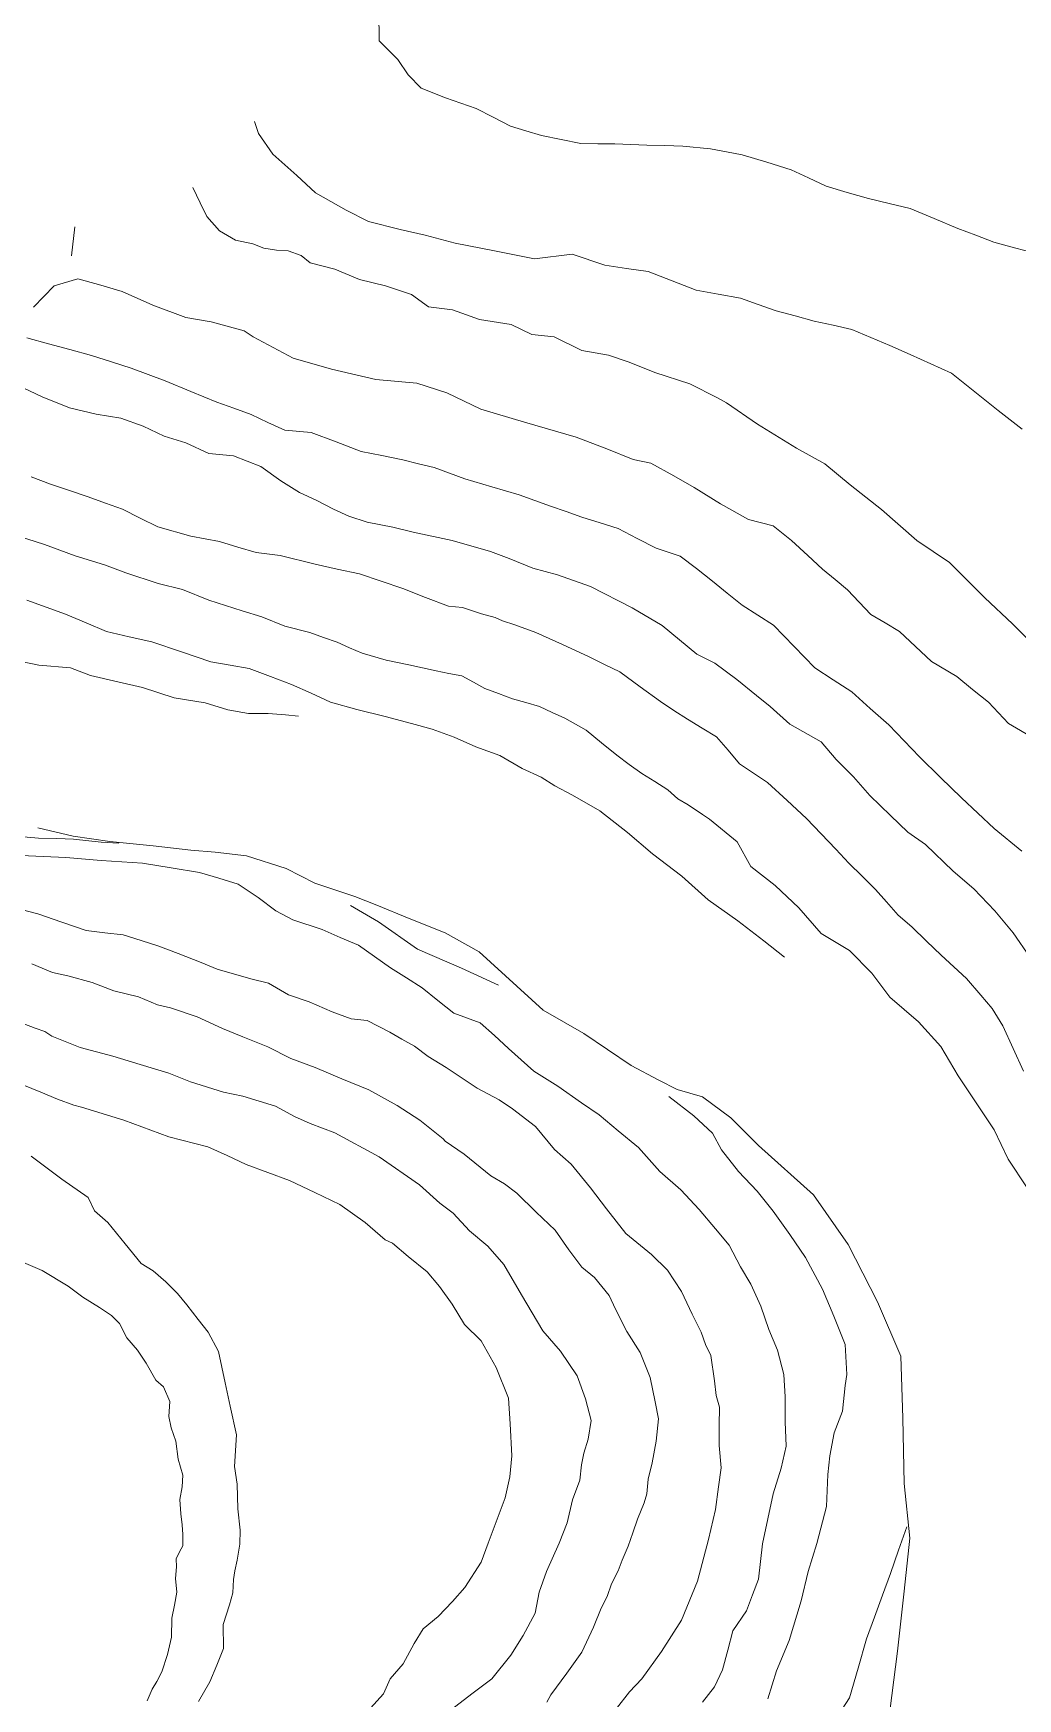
# Model space of a CAD drawing. Extents: x 683321 to 688873, y 7661944 to 7668387.
# Drawn here: x 687248.8 to 687437.2, y 7666798.2 to 7667117 of the extents above; entities that cross this region are included whole.
import ezdxf

# ---------------------------------------------------------------- set-up
doc = ezdxf.new("R2010")
doc.units = 0
doc.header["$MEASUREMENT"] = 0
doc.layers.add('01 CRESTA_Line', color=3, linetype='Continuous', lineweight=20)

msp = doc.modelspace()

# ---------------------------------------------------------------- linework, layer by layer
at = {"layer": '01 CRESTA_Line'}
for points in [[(687440.53, 7667074.85, 4170.36), (687436.58, 7667075.92, 4170.41), (687432.62, 7667076.99, 4170.47), (687429.2, 7667078.3, 4170.36), (687425.77, 7667079.62, 4170.26), (687421.19, 7667081.52, 4170.36), (687416.6, 7667083.42, 4170.46), (687412.62, 7667084.38, 4170.47), (687408.64, 7667085.34, 4170.47), (687404.58, 7667086.52, 4170.41), (687400.52, 7667087.71, 4170.34), (687397.18, 7667089.29, 4170.4), (687393.83, 7667090.86, 4170.47), (687389.16, 7667092.27, 4170.41), (687384.49, 7667093.68, 4170.36), (687381.44, 7667094.26, 4170.44), (687378.39, 7667094.83, 4170.51), (687373.14, 7667095.37, 4170.33), (687369.69, 7667095.46, 4170.36), (687366.24, 7667095.56, 4170.39), (687363.17, 7667095.69, 4170.38), (687360.09, 7667095.81, 4170.38), (687356.83, 7667095.83, 4170.39), (687353.56, 7667095.84, 4170.39), (687349.82, 7667096.61, 4170.43), (687346.07, 7667097.37, 4170.48), (687343.09, 7667098.28, 4170.54), (687340.11, 7667099.19, 4170.6), (687336.84, 7667100.88, 4170.64), (687333.58, 7667102.56, 4170.67), (687330.65, 7667103.58, 4170.84), (687327.71, 7667104.6, 4171), (687323, 7667106.46, 4171.41), (687320.52, 7667109.03, 4171.83), (687318.57, 7667111.93, 4173.28), (687314.98, 7667115.49, 4174.39), (687314.94, 7667121.06, 4176.25)], [(687438.07, 7667041.22, 4161.51), (687433.44, 7667044.79, 4160.28), (687428.97, 7667048.34, 4159.76), (687424.51, 7667051.9, 4159.67), (687420.57, 7667053.67, 4159.59), (687416.64, 7667055.45, 4159.52), (687412.7, 7667057.22, 4159.56), (687409.08, 7667058.76, 4159.64), (687405.47, 7667060.29, 4159.76), (687401.87, 7667061.09, 4159.91), (687398.28, 7667061.89, 4160.06), (687394.62, 7667062.88, 4160.13), (687390.96, 7667063.87, 4160.18), (687387.56, 7667065.06, 4160.23), (687384.15, 7667066.25, 4160.28), (687379.89, 7667067.01, 4160.25), (687375.64, 7667067.78, 4160.24), (687371.06, 7667069.57, 4160.28), (687366.49, 7667071.36, 4160.23), (687362.35, 7667071.97, 4160.28), (687358.21, 7667072.57, 4160.28), (687351.9, 7667074.66, 4160.33), (687344.71, 7667073.77, 4160.38), (687337.05, 7667075.32, 4160.53), (687329.52, 7667076.82, 4160.74), (687323.78, 7667078.32, 4161.23), (687319.02, 7667079.39, 4160.52), (687312.95, 7667080.91, 4160.34), (687308.68, 7667083.1, 4160.14), (687302.83, 7667086.44, 4160.26), (687299.24, 7667089.73, 4160.17), (687294.61, 7667093.85, 4160.33), (687291.88, 7667097.77, 4160.19), (687291.15, 7667100.06, 4160.19)], [(687443.15, 7666997.03, 4150.56), (687436.22, 7667003.95, 4150.34), (687430.94, 7667008.88, 4150.41), (687424.14, 7667015.66, 4150.4), (687417.91, 7667019.89, 4150.23), (687411.15, 7667025.81, 4150.16), (687405.17, 7667030.52, 4149.99), (687400.32, 7667034.57, 4150.09), (687394.85, 7667037.55, 4150.25), (687387.4, 7667042.13, 4150.49), (687381.46, 7667046.26, 4150.59), (687379.72, 7667047.17, 4150.63), (687374.43, 7667049.84, 4150.69), (687367.75, 7667052.02, 4150.83), (687362.86, 7667054.04, 4150.91), (687358.87, 7667055.35, 4150.83), (687353.81, 7667056.26, 4150.8), (687348.51, 7667058.88, 4150.79), (687344.2, 7667059.33, 4150.8), (687340.23, 7667061.23, 4150.74), (687334.19, 7667062.16, 4150.81), (687329.01, 7667064.05, 4150.88), (687324.45, 7667064.62, 4150.83), (687321.15, 7667066.98, 4150.85), (687316.17, 7667068.64, 4150.89), (687311.21, 7667069.85, 4150.92), (687306.5, 7667071.84, 4150.95), (687301.8, 7667073, 4150.98), (687300.06, 7667074.41, 4150.98), (687297.58, 7667075.3, 4150.32), (687295.33, 7667075.44, 4150.76), (687292.89, 7667075.86, 4150.82), (687290.8, 7667076.66, 4150.87), (687287.47, 7667077.39, 4150.85), (687284.44, 7667079.14, 4150.57), (687282.01, 7667081.89, 4150.95), (687280.73, 7667084.5, 4151.09), (687279.3, 7667087.46, 4150.6)], [(687256.08, 7667074.39, 4140.47), (687256.77, 7667079.9, 4140.51)], [(687440.34, 7666981.98, 4140.35), (687435.42, 7666984.86, 4140.37), (687431.6, 7666988.94, 4140.31), (687428.57, 7666991.39, 4140.32), (687425.54, 7666993.83, 4140.28), (687420.72, 7666996.74, 4140.24), (687417.66, 7666999.6, 4140.28), (687414.61, 7667002.46, 4140.23), (687411.85, 7667004.09, 4140.28), (687409.08, 7667005.72, 4140.29), (687406.86, 7667008.08, 4140.33), (687404.64, 7667010.43, 4140.37), (687402.25, 7667012.39, 4140.33), (687399.86, 7667014.36, 4140.28), (687397.04, 7667017.03, 4140.26), (687393.92, 7667019.85, 4140.35), (687390.41, 7667022.7, 4140.38), (687385.65, 7667023.93, 4140.32), (687380.34, 7667026.92, 4140.33), (687375.31, 7667030.05, 4140.31), (687371.36, 7667032.23, 4140.27), (687367.01, 7667034.68, 4140.19), (687363.61, 7667035.36, 4140.13), (687358.57, 7667037.4, 4140.09), (687352.69, 7667039.63, 4140.16), (687342.83, 7667042.51, 4140.12), (687334.42, 7667045.02, 4140.19), (687327.91, 7667048.17, 4140.3), (687322.17, 7667050.02, 4140.23), (687314.33, 7667050.71, 4140.08), (687305.88, 7667052.66, 4139.94), (687298.5, 7667054.81, 4139.8), (687290.87, 7667058.85, 4139.76), (687289.17, 7667059.99, 4139.76), (687282.83, 7667061.72, 4139.63), (687277.98, 7667062.56, 4139.65), (687271.7, 7667064.92, 4139.61), (687265.81, 7667067.51, 4139.88), (687261.24, 7667068.85, 4140.03), (687257.31, 7667069.95, 4140.35), (687252.81, 7667068.63, 4139.38), (687248.8, 7667064.52, 4136.1)], [(687440.34, 7666981.98, 4140.35), (687435.42, 7666984.86, 4140.37), (687431.6, 7666988.94, 4140.31), (687428.57, 7666991.39, 4140.32), (687425.54, 7666993.83, 4140.28), (687420.72, 7666996.74, 4140.24), (687417.66, 7666999.6, 4140.28), (687414.61, 7667002.46, 4140.23), (687411.85, 7667004.09, 4140.28), (687409.08, 7667005.72, 4140.29), (687406.86, 7667008.08, 4140.33), (687404.64, 7667010.43, 4140.37), (687402.25, 7667012.39, 4140.33), (687399.86, 7667014.36, 4140.28), (687397.04, 7667017.03, 4140.26), (687393.92, 7667019.85, 4140.35), (687390.41, 7667022.7, 4140.38), (687385.65, 7667023.93, 4140.32), (687380.34, 7667026.92, 4140.33), (687375.31, 7667030.05, 4140.31), (687371.36, 7667032.23, 4140.27), (687367.01, 7667034.68, 4140.19), (687363.61, 7667035.36, 4140.13), (687358.57, 7667037.4, 4140.09), (687352.69, 7667039.63, 4140.16), (687342.83, 7667042.51, 4140.12), (687334.42, 7667045.02, 4140.19), (687327.91, 7667048.17, 4140.3), (687322.17, 7667050.02, 4140.23), (687314.33, 7667050.71, 4140.08), (687305.88, 7667052.66, 4139.94), (687298.5, 7667054.81, 4139.8), (687290.87, 7667058.85, 4139.76), (687289.17, 7667059.99, 4139.76), (687282.83, 7667061.72, 4139.63), (687277.98, 7667062.56, 4139.65), (687271.7, 7667064.92, 4139.61), (687265.81, 7667067.51, 4139.88), (687261.24, 7667068.85, 4140.03), (687257.31, 7667069.95, 4140.35), (687252.81, 7667068.63, 4139.38), (687248.8, 7667064.52, 4136.1)], [(687247.57, 7667058.68, 4131.42), (687251.67, 7667057.51, 4130.51), (687255.79, 7667056.41, 4130.12), (687259.92, 7667055.32, 4130.04), (687263.74, 7667054.09, 4129.91), (687267.55, 7667052.86, 4129.91), (687270.8, 7667051.65, 4129.91), (687274.04, 7667050.44, 4129.9), (687278.96, 7667048.4, 4129.95), (687283.89, 7667046.36, 4130.04), (687287.18, 7667045.18, 4130.11), (687290.47, 7667044, 4130.13), (687293.71, 7667042.49, 4130.18), (687296.95, 7667040.99, 4130.15), (687301.95, 7667040.57, 4130.14), (687306.74, 7667038.75, 4130.13), (687311.54, 7667036.94, 4130.12), (687315.53, 7667036.12, 4130.09), (687319.51, 7667035.29, 4130.11), (687322.5, 7667034.58, 4130.15), (687325.49, 7667033.86, 4130.17), (687328.43, 7667032.76, 4130.19), (687331.36, 7667031.66, 4130.15), (687336.57, 7667030.13, 4130.07), (687341.77, 7667028.59, 4130.01), (687344.78, 7667027.53, 4130.07), (687347.79, 7667026.47, 4130.15), (687350.8, 7667025.41, 4130.18), (687353.81, 7667024.35, 4130.19), (687357.26, 7667023.25, 4130.26), (687360.72, 7667022.15, 4130.37), (687364.37, 7667020.28, 4130.47), (687368.03, 7667018.41, 4130.49), (687372.62, 7667016.91, 4130.59), (687375.7, 7667014.5, 4130.44), (687378.77, 7667012.1, 4130.45), (687381.61, 7667009.81, 4130.59), (687384.44, 7667007.52, 4130.56), (687387.44, 7667005.6, 4130.54), (687390.44, 7667003.68, 4130.55), (687394.4, 7666999.58, 4130.54), (687398.35, 7666995.49, 4130.53), (687401.89, 7666993.19, 4130.41), (687405.43, 7666990.89, 4130.3), (687408.97, 7666987.75, 4130.26), (687412.51, 7666984.61, 4130.31), (687415.47, 7666981.52, 4130.27), (687418.44, 7666978.44, 4130.27), (687422.43, 7666974.54, 4130.18), (687426.42, 7666970.63, 4130.19), (687429.56, 7666967.71, 4130.18), (687432.71, 7666964.78, 4130.17), (687438.01, 7666960.44, 4130.21)], [(687245.77, 7667049.62, 4120.87), (687250.46, 7667047.35, 4120.46), (687255.69, 7667045.25, 4120.18), (687260.8, 7667044.08, 4120.1), (687265.52, 7667043.31, 4120.2), (687269.83, 7667041.75, 4120.31), (687273.83, 7667039.83, 4120.25), (687277.96, 7667038.59, 4120.26), (687282.37, 7667036.54, 4120.32), (687287.09, 7667036.06, 4120.39), (687292.31, 7667034.03, 4120.35), (687296.19, 7667031.32, 4120.34), (687299.72, 7667029.05, 4120.36), (687302.92, 7667027.58, 4120.32), (687306.24, 7667025.88, 4120.23), (687309.21, 7667024.54, 4120.18), (687312.68, 7667023.41, 4120.2), (687317.61, 7667022.42, 4120.17), (687321.52, 7667021.46, 4120.17), (687328.98, 7667019.86, 4120.16), (687336.32, 7667017.78, 4120.14), (687339.86, 7667016.45, 4120.17), (687344.41, 7667014.56, 4120.15), (687349.14, 7667013.28, 4120.12), (687355.44, 7667011.06, 4120.09), (687363.39, 7667006.98, 4120.14), (687369.17, 7667003.58, 4120.08), (687375.8, 7666998.13, 4120.03), (687379.26, 7666996.43, 4120.05), (687383.47, 7666993.25, 4120.04), (687387.21, 7666990.22, 4120.09), (687389.81, 7666988.09, 4120.12), (687393.56, 7666984.73, 4120.1), (687399.57, 7666981.32, 4120.02), (687402.46, 7666977.96, 4120), (687405.77, 7666974.66, 4120.04), (687408.89, 7666971.1, 4120.11), (687412.87, 7666967.27, 4120.18), (687416.18, 7666964.05, 4120.17), (687419.54, 7666961.68, 4120.19), (687424.85, 7666956.57, 4120.14), (687428.82, 7666953.21, 4120.21), (687432.8, 7666948.99, 4120.28), (687436.31, 7666944.78, 4120.3), (687439.57, 7666940.04, 4120.26)], [(687248.36, 7667032.06, 4110.34), (687252.11, 7667030.65, 4110.29), (687255.69, 7667029.44, 4110.31), (687259.27, 7667028.22, 4110.32), (687262.58, 7667027.04, 4110.37), (687265.89, 7667025.85, 4110.32), (687269.27, 7667024.17, 4110.3), (687272.65, 7667022.49, 4110.28), (687278.97, 7667020.68, 4110.32), (687284.46, 7667019.66, 4110.33), (687287.95, 7667018.62, 4110.25), (687291.44, 7667017.58, 4110.26), (687296.02, 7667016.98, 4110.2), (687302.71, 7667015.34, 4110.18), (687306.96, 7667014.42, 4110.15), (687311.2, 7667013.49, 4110.11), (687315.36, 7667012.1, 4110.08), (687319.52, 7667010.7, 4110.05), (687323.88, 7667009, 4110.05), (687328.24, 7667007.3, 4110.06), (687330.92, 7667007.05, 4110.04), (687334.6, 7667005.82, 4110.05), (687337.22, 7667005.12, 4110.07), (687338.59, 7667004.47, 4110.08), (687340.94, 7667003.74, 4110.06), (687344.98, 7667002.3, 4110.15), (687350.09, 7666999.95, 4110.3), (687355.21, 7666997.61, 4110.27), (687358.12, 7666996.17, 4110.22), (687361.04, 7666994.73, 4110.16), (687364.92, 7666991.9, 4110.16), (687368.81, 7666989.06, 4110.22), (687371.41, 7666987.35, 4110.25), (687374.01, 7666985.65, 4110.29), (687376.78, 7666983.98, 4110.36), (687379.56, 7666982.32, 4110.3), (687381.76, 7666979.73, 4110.29), (687383.96, 7666977.14, 4110.31), (687386.65, 7666975.35, 4110.31), (687389.34, 7666973.56, 4110.28), (687393.06, 7666970.12, 4110.33), (687396.79, 7666966.68, 4110.41), (687399.59, 7666963.75, 4110.39), (687402.4, 7666960.82, 4110.4), (687404.88, 7666958.09, 4110.49), (687407.42, 7666955.6, 4110.53), (687409.96, 7666953.05, 4110.56), (687412.09, 7666950.69, 4110.64), (687414.34, 7666948.17, 4110.7), (687416.94, 7666945.9, 4110.72), (687419.74, 7666943.21, 4110.71), (687422.54, 7666940.53, 4110.67), (687424.98, 7666938.3, 4110.66), (687427.43, 7666936.07, 4110.62), (687430.15, 7666932.87, 4110.54), (687432.34, 7666930.33, 4110.52), (687434.36, 7666926.99, 4110.47), (687436.35, 7666922.66, 4110.46), (687438.33, 7666918.32, 4109.97)], [(687245.95, 7667020.71, 4100.6), (687250.96, 7667019.1, 4100.51), (687256.83, 7667016.94, 4100.4), (687262.41, 7667015.19, 4100.3), (687266.52, 7667013.71, 4100.23), (687272.67, 7667011.62, 4100.23), (687277.33, 7667010.52, 4100.24), (687282.36, 7667008.45, 4100.24), (687288.79, 7667006.41, 4100.24), (687292.51, 7667005.29, 4100.28), (687296.91, 7667003.48, 4100.31), (687301.72, 7667002.24, 4100.37), (687304.35, 7667001.34, 4100.39), (687306.97, 7667000.44, 4100.43), (687309.34, 7666999.36, 4100.46), (687311.71, 7666998.3, 4100.44), (687316.3, 7666996.98, 4100.39), (687320.65, 7666996.07, 4100.41), (687323.26, 7666995.48, 4100.43), (687325.87, 7666994.9, 4100.5), (687328.33, 7666994.44, 4100.54), (687330.8, 7666993.99, 4100.59), (687333.02, 7666992.76, 4100.62), (687335.23, 7666991.54, 4100.59), (687337.86, 7666990.57, 4100.55), (687340.48, 7666989.59, 4100.55), (687343.08, 7666988.85, 4100.58), (687345.69, 7666988.1, 4100.63), (687348.1, 7666986.97, 4100.63), (687350.52, 7666985.84, 4100.62), (687354.6, 7666983.55, 4100.61), (687357.52, 7666981.15, 4100.6), (687360.45, 7666978.76, 4100.52), (687362.86, 7666977.01, 4100.48), (687365.27, 7666975.27, 4100.46), (687367.75, 7666973.72, 4100.47), (687370.22, 7666972.16, 4100.49), (687372.14, 7666970.43, 4100.48), (687374.14, 7666969.27, 4100.45), (687376.85, 7666967.42, 4100.07), (687378.24, 7666966.56, 4100.49), (687383.53, 7666962.19, 4100.36), (687386.13, 7666957.46, 4100.19), (687390.8, 7666953.87, 4100.13), (687395.29, 7666949.55, 4100.11), (687399.62, 7666944.68, 4100.15), (687404.99, 7666941.43, 4100.11), (687409.26, 7666937.05, 4100.14), (687412.76, 7666932.49, 4100.23), (687418.19, 7666927.75, 4100.22), (687422.52, 7666923.02, 4100.11), (687425.81, 7666917.41, 4100.19), (687429.28, 7666912.25, 4100.15), (687432.7, 7666907.1, 4100.12), (687435.38, 7666901.48, 4100.13), (687439, 7666895.97, 4100.2)], [(687247.54, 7667008.44, 4090.74), (687251.26, 7667007.12, 4090.75), (687254.98, 7667005.79, 4090.72), (687258.88, 7667004.14, 4090.59), (687262.79, 7667002.48, 4090.49), (687267.13, 7667001.47, 4090.46), (687271.48, 7667000.46, 4090.45), (687277.13, 7666998.55, 4090.44), (687282.79, 7666996.65, 4090.43), (687286.45, 7666996, 4090.4), (687290.11, 7666995.35, 4090.39), (687294.18, 7666993.84, 4090.34), (687298.24, 7666992.34, 4090.31), (687301.95, 7666990.63, 4090.28), (687305.66, 7666988.92, 4090.32), (687310.71, 7666987.52, 4090.36), (687316.11, 7666986.18, 4090.38), (687321.16, 7666984.83, 4090.34), (687325.12, 7666983.79, 4090.32), (687329.37, 7666982.22, 4090.31), (687333.52, 7666980.38, 4090.28), (687338.06, 7666978.7, 4090.32), (687342.35, 7666976.23, 4090.3), (687345.99, 7666974.57, 4090.36), (687348.62, 7666972.9, 4090.36), (687351.98, 7666971.13, 4090.41), (687357.22, 7666968.15, 4090.34), (687362.53, 7666964, 4090.36), (687367.29, 7666959.91, 4090.4), (687372.94, 7666955.65, 4090.38), (687377.93, 7666951.12, 4090.32), (687383.67, 7666947.06, 4090.24), (687388.6, 7666943.22, 4090.23), (687392.59, 7666940.1, 4090.28)], [(687299.54, 7666986.23, 4083.18), (687297.06, 7666986.48, 4082.49), (687293.76, 7666986.79, 4082.28), (687290, 7666986.79, 4081.98), (687286, 7666987.47, 4081.75), (687281.68, 7666988.83, 4081.49), (687275.73, 7666989.79, 4081.15), (687269.71, 7666991.77, 4080.82), (687264.95, 7666992.81, 4080.72), (687259.73, 7666994.01, 4080.64), (687255.91, 7666995.53, 4080.62), (687249.84, 7666996.02, 4080.47), (687243.1, 7666997.42, 4080.43)], [(687265.18, 7666961.96, 4079.77), (687261.78, 7666962.15, 4079.48), (687256.5, 7666962.74, 4078.98), (687253.3, 7666962.85, 4078.69), (687249.78, 7666962.9, 4078.19), (687244.69, 7666963.32, 4077.5), (687240.36, 7666963.46, 4077.17), (687235.77, 7666964.03, 4076.58), (687231.86, 7666964.38, 4076.34), (687226.54, 7666965.12, 4075.75), (687221.75, 7666966.1, 4075.33), (687216.49, 7666967.43, 4074.76)], [(687412.42, 7666793.33, 4107.19), (687414.2, 7666807.26, 4106.12), (687415.47, 7666818.8, 4104.86), (687416.55, 7666828.93, 4103.09), (687415.47, 7666839.36, 4102.04), (687415.25, 7666851.9, 4100.4), (687414.83, 7666863.74, 4098.36), (687410.35, 7666874.16, 4097.72), (687404.75, 7666885.1, 4096.92), (687398.09, 7666894.6, 4095.46), (687387.57, 7666904.07, 4094.4), (687382.31, 7666909.37, 4092.98), (687376.89, 7666913.36, 4092.3), (687372.02, 7666914.81, 4092.01), (687368.54, 7666916.56, 4091.65), (687363.22, 7666919.39, 4091.38), (687354.17, 7666925.49, 4090.22), (687346.41, 7666930.01, 4089.42), (687334.16, 7666941.12, 4088.52), (687327.64, 7666944.79, 4087.96), (687320.71, 7666947.51, 4087.22), (687314.52, 7666950.1, 4086.73), (687310.34, 7666951.71, 4086.37), (687302.7, 7666954.3, 4084.1), (687297.17, 7666957.1, 4083.56), (687289.59, 7666959.52, 4082.42), (687283.6, 7666960.25, 4081.85), (687278.97, 7666960.59, 4081.31), (687271.74, 7666961.42, 4080.54), (687263.47, 7666962.26, 4080.21), (687256.41, 7666963.28, 4079.56), (687249.67, 7666964.85, 4079.1)], [(687246.42, 7666959.61, 4075.68), (687250.73, 7666959.4, 4076.13), (687255.03, 7666959.18, 4076.72), (687261.81, 7666958.63, 4077.62), (687265.75, 7666958.37, 4078.04), (687269.69, 7666958.11, 4078.33), (687275.15, 7666957.22, 4078.81), (687280.61, 7666956.34, 4079.43), (687284.29, 7666955.22, 4079.93), (687287.98, 7666954.1, 4080.64), (687291.84, 7666951.52, 4080.33), (687295.19, 7666948.99, 4080.37), (687298.47, 7666947.29, 4080.35), (687304.06, 7666945.4, 4080.29), (687307.54, 7666943.9, 4080.31), (687311.03, 7666942.39, 4080.36), (687314.09, 7666940.25, 4080.39), (687317.16, 7666938.11, 4080.44), (687320.19, 7666936.19, 4080.5), (687323.22, 7666934.27, 4080.57), (687326.25, 7666931.84, 4080.52), (687329.28, 7666929.41, 4080.48), (687334.33, 7666927.57, 4080.61), (687337.04, 7666925.12, 4080.69), (687339.75, 7666922.66, 4080.74), (687344.62, 7666918.31, 4080.63), (687349.2, 7666915.42, 4080.52), (687353.7, 7666912.23, 4080.59), (687357.09, 7666909.97, 4080.63), (687360.76, 7666906.86, 4080.59), (687364.63, 7666903.69, 4080.59), (687368.68, 7666899.09, 4080.47), (687372.74, 7666895.61, 4080.48), (687376.26, 7666891.8, 4080.52), (687379.39, 7666888.13, 4080.41), (687382, 7666885.02, 4080.4), (687384.18, 7666880.85, 4080.33), (687386.12, 7666877.56, 4080.28), (687388.05, 7666873.31, 4080.16), (687389.6, 7666868.85, 4080.08), (687391.24, 7666864.89, 4080.05), (687392.46, 7666860.21, 4080.04), (687392.69, 7666855.94, 4080.16), (687392.69, 7666851.17, 4080.18), (687392.87, 7666846.52, 4080.21), (687391.94, 7666842.31, 4080.2), (687390.43, 7666837.42, 4080.24), (687389.4, 7666832.63, 4080.21), (687388.37, 7666827.84, 4080.26), (687387.6, 7666821.09, 4080.34), (687386.46, 7666818.06, 4080.34), (687385.32, 7666815.03, 4080.29), (687382.71, 7666811.17, 4080.25), (687381.72, 7666807.45, 4080.29), (687380.73, 7666803.73, 4080.29), (687379.18, 7666800.44, 4080.33), (687376.85, 7666797.52, 4080.37)], [(687360.44, 7666796.33, 4070.44), (687362.9, 7666799.48, 4070.5), (687365.29, 7666802.02, 4070.19), (687369.04, 7666807.2, 4070.18), (687372.84, 7666813.22, 4070.23), (687375.93, 7666820.66, 4070.11), (687378.02, 7666828.65, 4070.16), (687379.34, 7666834.43, 4070.16), (687379.95, 7666838.77, 4070.23), (687380.48, 7666842.38, 4070.24), (687380.05, 7666846.66, 4070.2), (687380.07, 7666850.49, 4070.22), (687380.16, 7666854.01, 4070.25), (687379.52, 7666856.22, 4070.26), (687379.16, 7666859, 4070.27), (687378.46, 7666863.85, 4070.23), (687377.46, 7666865.98, 4070.23), (687376.61, 7666868.34, 4070.24), (687374.91, 7666871.8, 4070.26), (687372.85, 7666876.15, 4070.32), (687370.15, 7666880.2, 4070.27), (687367.09, 7666883.2, 4070.2), (687362.22, 7666887.23, 4070.08), (687358.47, 7666891.96, 4070.03), (687355.47, 7666895.96, 4070.02), (687351.76, 7666900.47, 4070.08), (687348.53, 7666903.32, 4070.11), (687344.9, 7666907.68, 4070.13), (687340.5, 7666911.1, 4070.11), (687337.94, 7666912.84, 4070.08), (687333.72, 7666915.03, 4070.09), (687327.8, 7666918.99, 4070.15), (687324.38, 7666921.12, 4070.2), (687321.77, 7666923.07, 4070.23), (687319.33, 7666924.43, 4070.25), (687317.03, 7666925.76, 4070.28), (687312.68, 7666927.98, 4070.27), (687309.65, 7666928.31, 4070.25), (687306.02, 7666929.68, 4070.25), (687301.61, 7666931.58, 4070.26), (687297.63, 7666932.91, 4070.27), (687293.78, 7666935.13, 4070.26), (687290.41, 7666935.99, 4070.21), (687283.98, 7666937.83, 4070.12), (687280.91, 7666939.12, 4070.07), (687276.53, 7666940.85, 4070.01), (687272.81, 7666942.23, 4070), (687269.41, 7666943.3, 4070.01), (687266.02, 7666944.38, 4070.02), (687262.46, 7666944.79, 4070), (687258.91, 7666945.2, 4070), (687254.27, 7666946.81, 4070), (687249.63, 7666948.41, 4070), (687246.45, 7666949.22, 4069.45)], [(687309.53, 7666949.99, 4086.51), (687314.84, 7666946.87, 4087.07), (687322.31, 7666941.63, 4087.38), (687330.78, 7666938.01, 4087.86), (687337.81, 7666934.79, 4088.53)], [(687347.06, 7666797.54, 4060.42), (687347.82, 7666798.9, 4060.42), (687350.9, 7666803.06, 4060.44), (687353.81, 7666807.12, 4060.41), (687356.04, 7666811.9, 4060.41), (687357.51, 7666815.53, 4060.34), (687358.62, 7666817.74, 4060.29), (687359.46, 7666820.2, 4060.27), (687360.71, 7666822.67, 4060.27), (687361.53, 7666824.72, 4060.28), (687362.64, 7666827.38, 4060.29), (687363.55, 7666829.95, 4060.29), (687364.46, 7666832.57, 4060.26), (687365.7, 7666835.65, 4060.24), (687366.21, 7666837.42, 4060.23), (687366.48, 7666840.21, 4060.2), (687367.24, 7666843.35, 4060.16), (687368.03, 7666847.47, 4060.15), (687368.43, 7666851.74, 4060.15), (687367.81, 7666854.98, 4060.18), (687366.88, 7666859.66, 4060.25), (687364.94, 7666864.47, 4060.26), (687362.38, 7666868.46, 4060.21), (687360.22, 7666872.76, 4060.19), (687358.99, 7666875.34, 4060.18), (687356.21, 7666878.84, 4060.16), (687353.8, 7666880.8, 4060.15), (687351.28, 7666884.1, 4060.16), (687348.65, 7666887.86, 4060.12), (687345.06, 7666891.34, 4060.1), (687341.32, 7666894.93, 4060.09), (687338.97, 7666896.72, 4060.09), (687336.34, 7666898.28, 4060.08), (687331.28, 7666902.4, 4060.08), (687327.65, 7666904.91, 4059.98), (687327.22, 7666905.33, 4060.02), (687322.78, 7666908.93, 4060.02), (687318.45, 7666911.74, 4060.04), (687313.03, 7666914.71, 4060.1), (687307.85, 7666916.82, 4060.14), (687302.72, 7666919.01, 4060.21), (687298.1, 7666920.71, 4060.23), (687293.66, 7666922.93, 4060.3), (687288.9, 7666924.86, 4060.43), (687285.02, 7666926.47, 4060.63), (687280.15, 7666928.73, 4060.82), (687275.04, 7666930.45, 4061), (687272.58, 7666931.02, 4061.08), (687268.9, 7666932.54, 4061.25), (687264.19, 7666933.65, 4059.93), (687260.03, 7666935.28, 4059.91), (687255.43, 7666936.57, 4059.88), (687252.48, 7666937.22, 4059.89), (687248.53, 7666938.84, 4059.91)], [(687329.42, 7666796.56, 4050.11), (687332.99, 7666799.29, 4050.09), (687336.56, 7666802.02, 4050.11), (687340.21, 7666806.51, 4050.21), (687342.53, 7666810.27, 4050.35), (687344.86, 7666814.56, 4050.36), (687345.64, 7666818.58, 4050.35), (687347, 7666822.55, 4050.36), (687349.44, 7666827.96, 4050.3), (687350.99, 7666831.88, 4050.26), (687351.98, 7666836.26, 4050.26), (687353.38, 7666840.01, 4050.28), (687353.7, 7666842.97, 4050.3), (687354.17, 7666845.19, 4050.34), (687355.02, 7666847.87, 4050.33), (687355.57, 7666851.43, 4050.33), (687354.49, 7666855.6, 4050.38), (687352.89, 7666859.96, 4050.39), (687349.72, 7666864.68, 4050.34), (687346.31, 7666868.57, 4050.23), (687342.21, 7666875.5, 4050.12), (687338.82, 7666881.31, 4050.13), (687335.8, 7666884.82, 4050.11), (687332.29, 7666887.72, 4050.18), (687329.14, 7666891.11, 4050.24), (687326.6, 7666893.04, 4050.27), (687322.73, 7666896.55, 4050.34), (687314.99, 7666901.88, 4050.29), (687306.52, 7666906.47, 4050.27), (687301.8, 7666908.29, 4050.29), (687298.78, 7666909.62, 4050.31), (687295.17, 7666911.58, 4050.3), (687292.02, 7666912.55, 4050.23), (687288.87, 7666913.53, 4050.36), (687285.2, 7666914.3, 4050.25), (687278.87, 7666916.27, 4050.14), (687274.71, 7666917.94, 4050.15), (687269.24, 7666919.57, 4050.13), (687264.02, 7666921.15, 4050.04), (687257.76, 7666922.81, 4049.64), (687252.34, 7666925.01, 4049.8), (687251.03, 7666925.91, 4050.15), (687249.16, 7666926.51, 4050.18), (687247, 7666927.35, 4050.19)], [(687246.77, 7666915.69, 4040.02), (687250.22, 7666914.27, 4040.02), (687253.43, 7666912.94, 4040.07), (687256.54, 7666911.77, 4040.34), (687258.01, 7666911.39, 4040.95), (687266.1, 7666908.95, 4040.64), (687274.7, 7666905.71, 4040.63), (687282.22, 7666903.81, 4040.59), (687285.89, 7666902.13, 4040.53), (687289.56, 7666900.46, 4040.47), (687293.7, 7666898.93, 4040.44), (687297.84, 7666897.4, 4040.33), (687302.66, 7666895.07, 4040.29), (687307.49, 7666892.75, 4040.34), (687312.3, 7666889.33, 4040.43), (687316.16, 7666886, 4040.5), (687317.56, 7666885.37, 4040.5), (687320.51, 7666882.82, 4040.49), (687324.17, 7666879.87, 4040.41), (687326.56, 7666877.08, 4040.33), (687328.96, 7666873.7, 4040.27), (687331.31, 7666869.8, 4040.28), (687334.49, 7666866.68, 4040.27), (687337.38, 7666861.57, 4040.31), (687339.72, 7666855.71, 4040.33), (687340.06, 7666850.81, 4040.26), (687340.4, 7666844.65, 4040.23), (687339.97, 7666840.64, 4040.17), (687339.12, 7666836.66, 4040.19), (687337.18, 7666831.53, 4040.14), (687335.85, 7666827.93, 4040.14), (687334.52, 7666824.33, 4040.18), (687331.41, 7666819.45, 4040.14), (687329.04, 7666816.8, 4039.96), (687326.3, 7666813.95, 4040.17), (687323.42, 7666811.57, 4040.19), (687321.68, 7666808.77, 4040.25), (687319.56, 7666804.87, 4040.36), (687317.1, 7666801.98, 4040.35), (687315.8, 7666799.09, 4040.38), (687311.46, 7666794.32, 4040.32)], [(687389.39, 7666798.14, 4090.3), (687391.01, 7666803.54, 4090.24), (687393.45, 7666809.32, 4090.15), (687395.76, 7666816.92, 4090.07), (687397.08, 7666822.54, 4090.16), (687398.75, 7666827.88, 4090.24), (687400.6, 7666834.96, 4090.19), (687400.88, 7666841.09, 4090.18), (687401.25, 7666844.65, 4090.14), (687402.09, 7666849.05, 4090.1), (687403.69, 7666853.22, 4090.11), (687404.17, 7666858.16, 4090.13), (687404.53, 7666860.25, 4090.12), (687404.15, 7666866.01, 4089.99), (687402.02, 7666871.4, 4090), (687399.82, 7666876.57, 4090.06), (687396.6, 7666882.65, 4089.97), (687393.58, 7666887.07, 4089.94), (687390.41, 7666891.52, 4089.93), (687387.31, 7666895.34, 4090.03), (687383.79, 7666899.12, 4090.13), (687380.54, 7666903.22, 4090.22), (687378.79, 7666906.41, 4090.28), (687375.23, 7666909.77, 4090.29), (687370.4, 7666913.44, 4090.28)], [(687248.37, 7666902.04, 4030.2), (687254.26, 7666897.66, 4030.15), (687259.27, 7666894.11, 4030.2), (687260.5, 7666891.57, 4029.31), (687263.05, 7666889.32, 4030.05), (687266.37, 7666885.23, 4029.82), (687269.41, 7666881.49, 4029.11), (687271.71, 7666880.11, 4030.1), (687274.15, 7666877.99, 4030.15), (687276.4, 7666875.72, 4030.15), (687278.16, 7666873.55, 4030.17), (687280.34, 7666870.76, 4030.17), (687282.25, 7666868.32, 4030.12), (687284.23, 7666864.64, 4030.08), (687285.53, 7666858.66, 4030.09), (687286.46, 7666854.16, 4030.15), (687287.66, 7666848.67, 4030.18), (687287.27, 7666842.66, 4030.15), (687287.82, 7666839.25, 4030.13), (687287.92, 7666834.54, 4030.1), (687288.41, 7666830.44, 4030.12), (687288.31, 7666827.74, 4030.1), (687287.83, 7666824.68, 4030.07), (687287.37, 7666822.67, 4030.09), (687287.12, 7666820.98, 4030.12), (687286.95, 7666818.42, 4030.15), (687286.32, 7666816.18, 4030.18), (687285.15, 7666812.36, 4030.23), (687285.19, 7666807.79, 4030.27), (687283.9, 7666804.6, 4030.21), (687282.6, 7666801.41, 4030.16), (687280.4, 7666797.64, 4030.18)], [(687243.45, 7666883.12, 4020.04), (687250.5, 7666880.16, 4020.08), (687255.47, 7666877.12, 4020.21), (687258.25, 7666875.06, 4020.23), (687261.48, 7666873.09, 4020.21), (687263.74, 7666871.53, 4020.21), (687265.27, 7666870, 4020.27), (687266.72, 7666867.27, 4020.3), (687268.75, 7666864.88, 4020.33), (687270.42, 7666862.41, 4020.36), (687272.24, 7666859.16, 4020.4), (687273.7, 7666857.89, 4020.42), (687274.94, 7666855.06, 4020.43), (687274.7, 7666852.23, 4020.45), (687275.2, 7666850.02, 4020.47), (687276.1, 7666847.48, 4020.49), (687276.52, 7666844.06, 4020.5), (687277.43, 7666840.96, 4020.57), (687277.3, 7666838.72, 4020.58), (687276.85, 7666836.3, 4020.55), (687277.03, 7666833.55, 4020.52), (687277.26, 7666831.46, 4020.47), (687277.43, 7666829.6, 4020.44), (687277.4, 7666827.47, 4020.39), (687276.76, 7666826.32, 4020.34), (687276.12, 7666824.95, 4020.3), (687276.23, 7666823.44, 4020.3), (687275.98, 7666821.22, 4020.28), (687276.24, 7666818.55, 4020.29), (687275.8, 7666816.11, 4020.18), (687275.31, 7666813.58, 4020.13), (687275.26, 7666809.95, 4020.09), (687274.48, 7666806.63, 4020.11), (687273.37, 7666803.34, 4020.18), (687272.42, 7666801.49, 4020.18), (687271.54, 7666800.01, 4020.13), (687270.61, 7666797.78, 4020.09)], [(687415.99, 7666831.06, 4101.15), (687414.41, 7666826.61, 4101.19), (687412.83, 7666822.17, 4101.15), (687411.31, 7666817.99, 4101.2), (687409.79, 7666813.82, 4100.91), (687408.28, 7666809.64, 4100.73), (687406.64, 7666804, 4100.61), (687404.99, 7666798.36, 4100.62), (687402.2, 7666794.02, 4100.52)]]:
    msp.add_polyline3d(points, dxfattribs=at)

doc.saveas('drawing.dxf')
